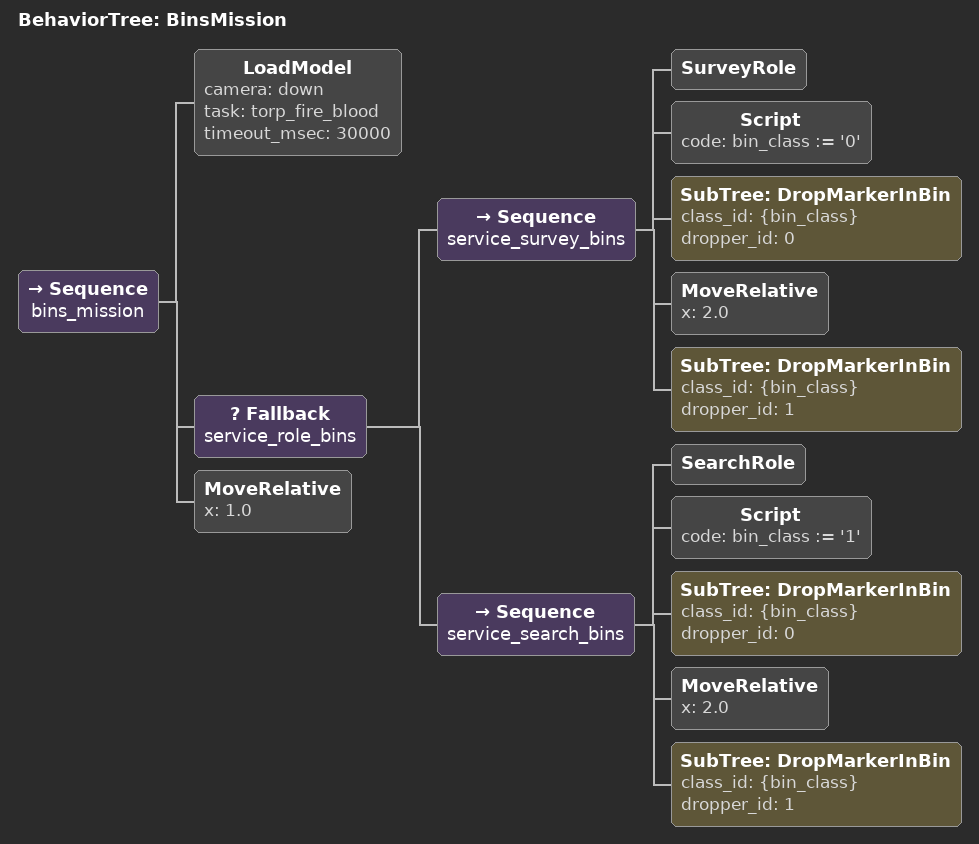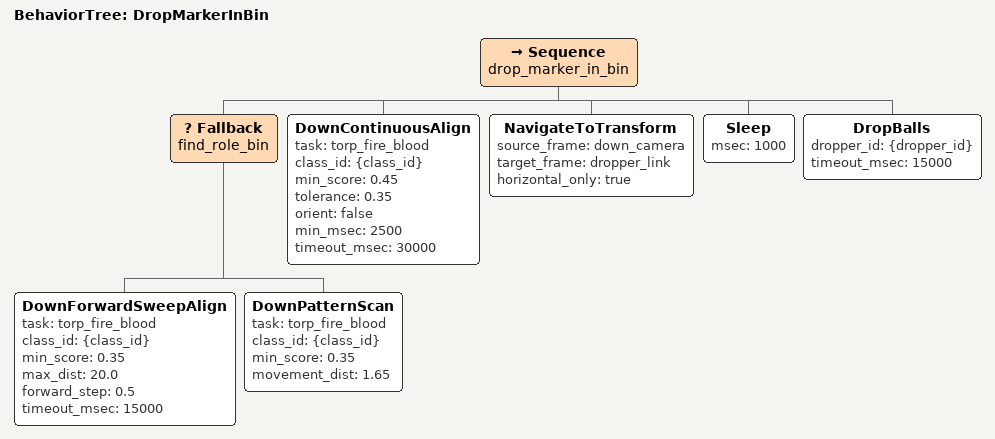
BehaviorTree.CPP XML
<?xml version="1.0" encoding="UTF-8"?>
<!--
  Bins: one marker in each of the two bins of the role (MissionNode::role,
  read off the gate by SelectGateRole): fire images (class 0) for Survey &
  Repair, blood (class 1) for Search & Rescue.
-->
<root BTCPP_format="4" main_tree_to_execute="BinsMission">
  <BehaviorTree ID="BinsMission">
    <Sequence name="bins_mission">
      <LoadModel camera="down" task="torp_fire_blood" timeout_msec="30000"/>
      <Fallback name="service_role_bins">
        <Sequence name="service_survey_bins">
          <SurveyRole/>
          <Script code="bin_class := '0'"/>
          <SubTree ID="DropMarkerInBin" class_id="{bin_class}" dropper_id="0"/>
          <!-- Past the first bin before looking for the second. -->
          <MoveRelative x="2.0"/>
          <SubTree ID="DropMarkerInBin" class_id="{bin_class}" dropper_id="1"/>
        </Sequence>
        <Sequence name="service_search_bins">
          <SearchRole/>
          <Script code="bin_class := '1'"/>
          <SubTree ID="DropMarkerInBin" class_id="{bin_class}" dropper_id="0"/>
          <MoveRelative x="2.0"/>
          <SubTree ID="DropMarkerInBin" class_id="{bin_class}" dropper_id="1"/>
        </Sequence>
      </Fallback>
      <MoveRelative x="1.0"/>
    </Sequence>
  </BehaviorTree>

  <!-- Finds one bin of the role's class and drops a marker in it. -->
  <BehaviorTree ID="DropMarkerInBin">
    <Sequence name="drop_marker_in_bin">
      <Fallback name="find_role_bin">
        <DownForwardSweepAlign task="torp_fire_blood"
                               class_id="{class_id}"
                               min_score="0.35"
                               max_dist="20.0"
                               forward_step="0.5"
                               timeout_msec="15000"/>
        <DownPatternScan task="torp_fire_blood"
                         class_id="{class_id}"
                         min_score="0.35"
                         movement_dist="1.65"/>
      </Fallback>
      <DownContinuousAlign task="torp_fire_blood"
                           class_id="{class_id}"
                           min_score="0.45"
                           tolerance="0.35"
                           orient="false"
                           min_msec="2500"
                           timeout_msec="30000"/>
      <!-- The down camera is centered on the bin: put the dropper there. -->
      <NavigateToTransform source_frame="down_camera"
                           target_frame="dropper_link"
                           horizontal_only="true"/>
      <Sleep msec="1000"/>
      <DropBalls dropper_id="{dropper_id}" timeout_msec="15000"/>
    </Sequence>
  </BehaviorTree>
</root>
